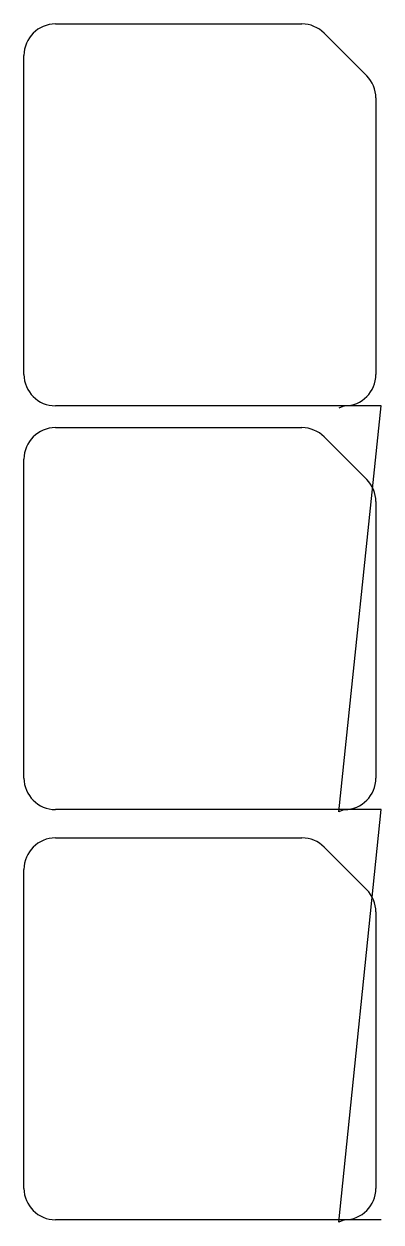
# Model space of a CAD drawing. Header units: metres. Extents: x 19 to 316, y 491 to 1486.
import ezdxf

# ---------------------------------------------------------------- set-up
doc = ezdxf.new("R2010")
doc.units = ezdxf.units.M

msp = doc.modelspace()

# ---------------------------------------------------------------- linework, layer by layer
at = {"layer": 'TOOL_0'}
for p, q in [((45.267, 1485.8), (249.912, 1485.8)), ((268.367, 1478.155), (303.722, 1442.8)), ((19.167, 1194.7), (19.167, 1459.7)), ((311.367, 1424.345), (311.367, 1194.7)), ((285.267, 1168.6), (45.267, 1168.6)), ((280.535, 831.369), (315.602, 1168.6)), ((285.267, 1168.6), (280.535, 1166.711)), ((315.602, 1168.6), (285.267, 1168.6)), ((45.267, 1150.458), (249.912, 1150.458)), ((268.367, 1142.813), (303.722, 1107.458)), ((19.167, 859.358), (19.167, 1124.358)), ((311.367, 1089.003), (311.367, 859.358)), ((285.267, 833.258), (45.267, 833.258)), ((280.535, 490.563), (315.602, 833.258)), ((285.267, 833.258), (280.535, 831.369)), ((315.602, 833.258), (285.267, 833.258)), ((45.267, 809.652), (249.912, 809.652)), ((268.367, 802.007), (303.722, 766.652)), ((19.167, 518.552), (19.167, 783.552)), ((311.367, 748.197), (311.367, 518.552)), ((285.267, 492.452), (45.267, 492.452)), ((285.267, 492.452), (280.535, 490.563)), ((315.602, 492.452), (285.267, 492.452))]:
    msp.add_line(p, q, dxfattribs=at)
for centre, radius, start, end in [((45.267, 1459.7), 26.1, 90, 180), ((249.889, 1459.644), 26.156, 45.051117, 89.949618), ((285.211, 1424.322), 26.155, 0.050382, 44.948883), ((45.267, 1194.7), 26.1, 180, 270), ((285.267, 1194.7), 26.1, 270, 0), ((45.267, 1124.358), 26.1, 90, 180), ((249.889, 1124.302), 26.156, 45.051117, 89.949618), ((285.211, 1088.98), 26.155, 0.050382, 44.948883), ((45.267, 859.358), 26.1, 180, 270), ((285.267, 859.358), 26.1, 270, 0), ((45.267, 783.552), 26.1, 90, 180), ((249.889, 783.496), 26.156, 45.051117, 89.949618), ((285.211, 748.174), 26.155, 0.050382, 44.948883), ((45.267, 518.552), 26.1, 180, 270), ((285.267, 518.552), 26.1, 270, 0)]:
    msp.add_arc(centre, radius, start, end, dxfattribs=at)

doc.saveas('drawing.dxf')
